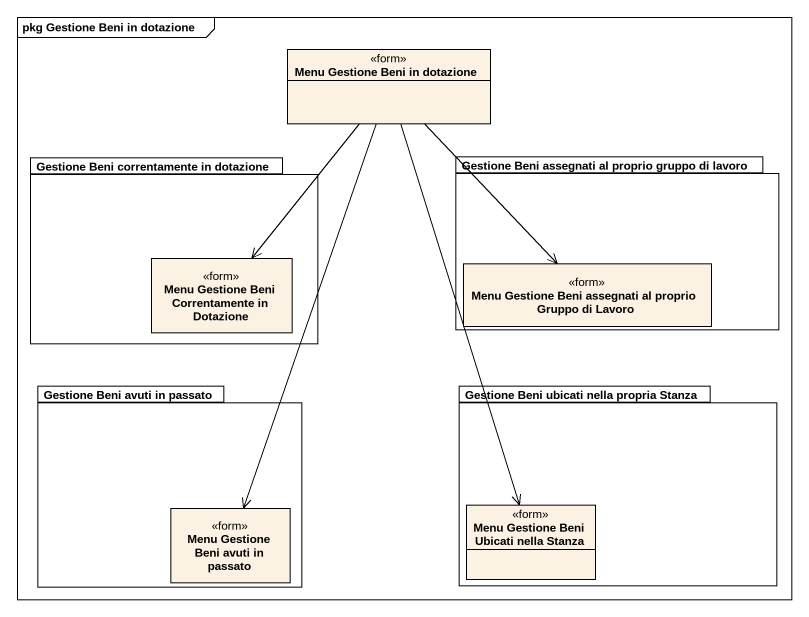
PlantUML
@startuml
mainframe pkg Gestione Beni in dotazione
hide circle
hide empty members
class "Menu Gestione Beni in dotazione" as Menu_Gestione_Beni_in <<form>>
package "Gestione Beni correntamente in dotazione" as Gestione_Beni_correntamente {
  class "Menu Gestione Beni Correntamente in Dotazione" as Menu_Gestione_Beni <<form>>
}
package "Gestione Beni assegnati al proprio gruppo di lavoro" as Gestione_Beni_assegnati_al {
  class "Menu Gestione Beni assegnati al proprio Gruppo di Lavoro" as Menu_Gestione_Beni_2 <<form>>
}
package "Gestione Beni avuti in passato" as Gestione_Beni_avuti_in {
  class "Menu Gestione Beni avuti in passato" as Menu_Gestione_Beni_avuti_in <<form>>
}
package "Gestione Beni ubicati nella propria Stanza" as Gestione_Beni_ubicati_nella {
  class "Menu Gestione Beni Ubicati nella Stanza" as Menu_Gestione_Beni_Ubicati <<form>>
}
Menu_Gestione_Beni_in --> Menu_Gestione_Beni
Menu_Gestione_Beni_in --> Menu_Gestione_Beni_2
Menu_Gestione_Beni_in --> Menu_Gestione_Beni_avuti_in
Menu_Gestione_Beni_in --> Menu_Gestione_Beni_Ubicati
@enduml
